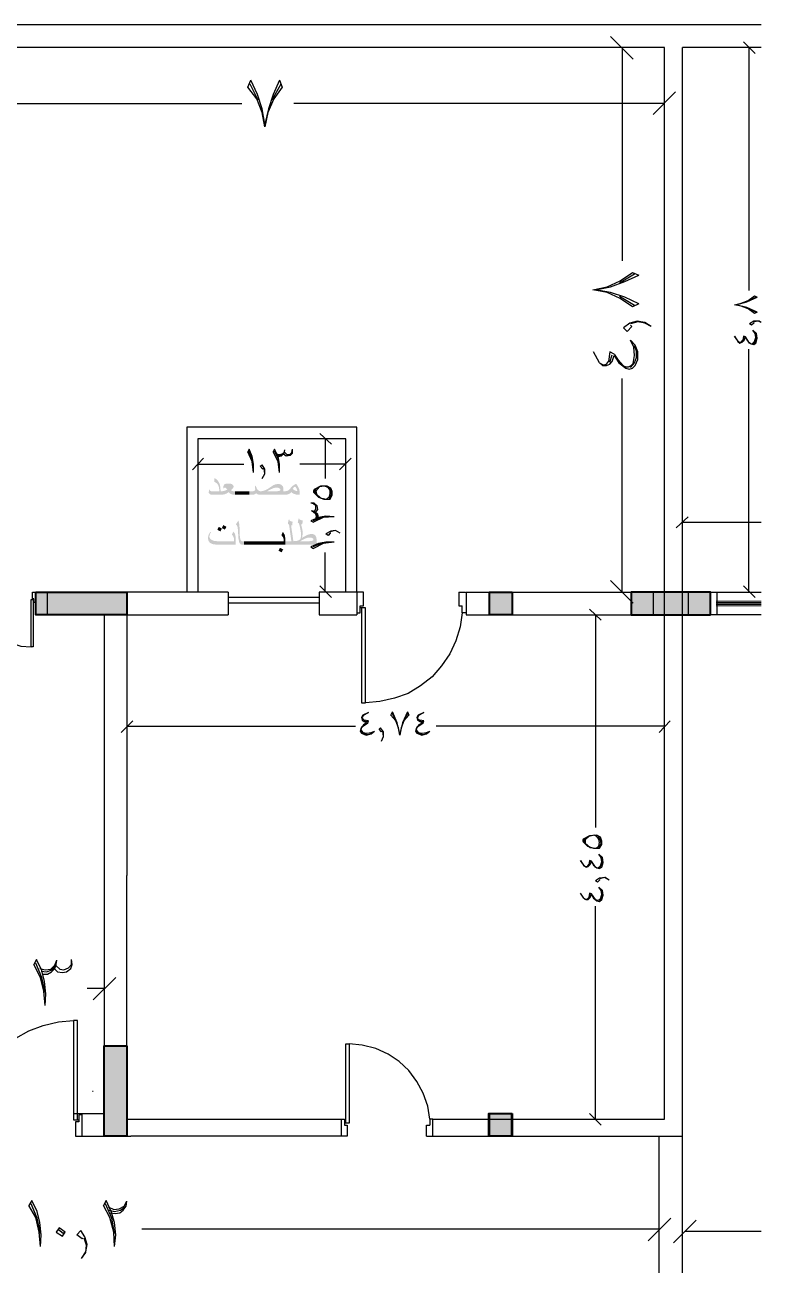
# Model space of a CAD drawing. Header units: metres. Extents: x -24.2 to 51.5, y -28.6 to 30.1.
# Drawn here: x 4.6 to 11.1, y 12.86 to 23.8 of the extents above; entities that cross this region are included whole.
import ezdxf

# ---------------------------------------------------------------- set-up
doc = ezdxf.new("R2010")
doc.units = ezdxf.units.M
for name, color, linetype in [('GF-BLACK', 250, 'Continuous'), ('GF-DIMS', 250, 'Continuous'), ('GF-RED', 1, 'Continuous'), ('GF-SOLID-BLACK', 250, 'Continuous'), ('GF-STEEL', 133, 'Continuous'), ('GF-TEXT-PDF', 200, 'Continuous')]:
    doc.layers.add(name, color=color, linetype=linetype)

msp = doc.modelspace()

# ---------------------------------------------------------------- hatches: boundary and pattern name
at = {"layer": 'GF-SOLID-BLACK', "true_color": 0x000000}
h = msp.add_hatch(color=250, dxfattribs=at)
h.dxf.hatch_style = 1
h.paths.add_polyline_path([(4.701, 18.797), (5.509, 18.797), (5.509, 18.592), (4.701, 18.592)])
h = msp.add_hatch(color=250, dxfattribs=at)
h.dxf.hatch_style = 1
h.paths.add_polyline_path([(8.702, 18.797), (8.907, 18.797), (8.907, 18.592), (8.702, 18.592)])
h = msp.add_hatch(color=250, dxfattribs=at)
h.dxf.hatch_style = 1
h.paths.add_polyline_path([(9.951, 18.797), (10.657, 18.797), (10.657, 18.592), (9.951, 18.592)])
h = msp.add_hatch(color=250, dxfattribs=at)
h.dxf.hatch_style = 1
h.paths.add_polyline_path([(5.304, 14.796), (5.509, 14.796), (5.509, 13.994), (5.304, 13.994)])
h = msp.add_hatch(color=250, dxfattribs=at)
h.dxf.hatch_style = 1
h.paths.add_polyline_path([(8.696, 14.199), (8.901, 14.199), (8.901, 13.994), (8.696, 13.994)])
h = msp.add_hatch(color=250, dxfattribs=at)
h.dxf.hatch_style = 1
h.paths.add_polyline_path([(8.702, 14.199), (8.907, 14.199), (8.907, 13.994), (8.702, 13.994)])
at = {"layer": 'GF-TEXT-PDF', "true_color": 0xbf00ff}
for points in [[(6.33, 19.657), (6.252, 19.657), (6.246, 19.657), (6.24, 19.659), (6.234, 19.663), (6.23, 19.667), (6.227, 19.671), (6.226, 19.676), (6.226, 19.68), (6.227, 19.684), (6.227, 19.688), (6.228, 19.692), (6.229, 19.696), (6.23, 19.7), (6.234, 19.7), (6.235, 19.696), (6.238, 19.692), (6.241, 19.69), (6.244, 19.688), (6.248, 19.687), (6.252, 19.687), (6.319, 19.687), (6.319, 19.697), (6.318, 19.707), (6.317, 19.715), (6.316, 19.723), (6.313, 19.731), (6.311, 19.737), (6.307, 19.745), (6.302, 19.751), (6.296, 19.757), (6.29, 19.762), (6.283, 19.766), (6.275, 19.769), (6.277, 19.803), (6.286, 19.798), (6.293, 19.793), (6.3, 19.787), (6.306, 19.78), (6.311, 19.772), (6.316, 19.764), (6.32, 19.755), (6.323, 19.748), (6.325, 19.739), (6.327, 19.73), (6.328, 19.72), (6.329, 19.71), (6.33, 19.699), (6.33, 19.687)], [(6.471, 19.657), (6.446, 19.657), (6.438, 19.657), (6.43, 19.659), (6.423, 19.662), (6.414, 19.667), (6.408, 19.673), (6.403, 19.68), (6.397, 19.675), (6.39, 19.671), (6.383, 19.667), (6.376, 19.664), (6.368, 19.661), (6.361, 19.659), (6.352, 19.658), (6.344, 19.657), (6.334, 19.657), (6.319, 19.657), (6.319, 19.687), (6.334, 19.687), (6.344, 19.687), (6.353, 19.688), (6.362, 19.69), (6.369, 19.692), (6.376, 19.695), (6.383, 19.698), (6.39, 19.702), (6.382, 19.711), (6.378, 19.715), (6.374, 19.717), (6.37, 19.718), (6.368, 19.718), (6.366, 19.718), (6.364, 19.717), (6.362, 19.716), (6.361, 19.714), (6.359, 19.712), (6.355, 19.712), (6.355, 19.722), (6.356, 19.731), (6.358, 19.738), (6.361, 19.744), (6.365, 19.748), (6.371, 19.751), (6.378, 19.753), (6.387, 19.754), (6.397, 19.755), (6.407, 19.755), (6.415, 19.754), (6.423, 19.752), (6.429, 19.75), (6.438, 19.744), (6.444, 19.737), (6.445, 19.729), (6.445, 19.724), (6.442, 19.718), (6.439, 19.713), (6.435, 19.709), (6.429, 19.703), (6.422, 19.697), (6.424, 19.694), (6.428, 19.692), (6.432, 19.69), (6.437, 19.688), (6.442, 19.687), (6.446, 19.687), (6.471, 19.687)], [(6.514, 19.657), (6.457, 19.657), (6.457, 19.687), (6.514, 19.687)], [(6.557, 19.657), (6.5, 19.657), (6.5, 19.687), (6.557, 19.687)], [(6.585, 19.657), (6.528, 19.657), (6.528, 19.687), (6.585, 19.687)], [(6.342, 19.358), (6.329, 19.333), (6.301, 19.348), (6.314, 19.373)], [(6.382, 19.374), (6.369, 19.349), (6.341, 19.363), (6.354, 19.389)], [(6.544, 19.216), (6.52, 19.216), (6.513, 19.217), (6.506, 19.22), (6.501, 19.226), (6.497, 19.232), (6.494, 19.241), (6.492, 19.251), (6.49, 19.258), (6.489, 19.265), (6.488, 19.273), (6.487, 19.282), (6.487, 19.291), (6.486, 19.299), (6.486, 19.307), (6.485, 19.315), (6.485, 19.323), (6.484, 19.332), (6.484, 19.341), (6.483, 19.35), (6.482, 19.357), (6.482, 19.363), (6.48, 19.37), (6.479, 19.375), (6.477, 19.38), (6.474, 19.386), (6.47, 19.391), (6.466, 19.395), (6.487, 19.429), (6.49, 19.422), (6.491, 19.414), (6.493, 19.406), (6.495, 19.397), (6.496, 19.388), (6.497, 19.379), (6.497, 19.374), (6.498, 19.368), (6.498, 19.361), (6.498, 19.353), (6.499, 19.344), (6.499, 19.333), (6.5, 19.321), (6.5, 19.308), (6.5, 19.293), (6.502, 19.282), (6.503, 19.272), (6.505, 19.264), (6.507, 19.258), (6.509, 19.254), (6.513, 19.25), (6.516, 19.247), (6.52, 19.246), (6.544, 19.246)], [(6.972, 19.216), (6.887, 19.216), (6.887, 19.246), (6.955, 19.246), (6.934, 19.394), (6.925, 19.398), (6.925, 19.406), (6.926, 19.414), (6.927, 19.421), (6.929, 19.428), (6.931, 19.435), (6.934, 19.441), (6.936, 19.439), (6.937, 19.433), (6.941, 19.428), (6.947, 19.424), (6.953, 19.422), (6.959, 19.42), (6.965, 19.417), (6.965, 19.411), (6.964, 19.405), (6.964, 19.399), (6.963, 19.393), (6.962, 19.388), (6.96, 19.384), (6.952, 19.387), (6.972, 19.25)], [(6.464, 19.216), (6.298, 19.216), (6.287, 19.217), (6.277, 19.218), (6.268, 19.219), (6.26, 19.221), (6.252, 19.224), (6.245, 19.228), (6.237, 19.233), (6.231, 19.239), (6.226, 19.247), (6.223, 19.255), (6.221, 19.264), (6.22, 19.274), (6.22, 19.282), (6.222, 19.29), (6.224, 19.298), (6.227, 19.307), (6.23, 19.312), (6.234, 19.319), (6.24, 19.33), (6.245, 19.326), (6.242, 19.321), (6.24, 19.316), (6.238, 19.31), (6.235, 19.302), (6.233, 19.295), (6.232, 19.288), (6.233, 19.28), (6.236, 19.273), (6.24, 19.267), (6.246, 19.261), (6.254, 19.257), (6.261, 19.253), (6.268, 19.251), (6.276, 19.249), (6.284, 19.248), (6.293, 19.247), (6.303, 19.246), (6.45, 19.246), (6.45, 19.251), (6.45, 19.26), (6.449, 19.269), (6.447, 19.276), (6.445, 19.283), (6.442, 19.29), (6.436, 19.297), (6.429, 19.304), (6.443, 19.332), (6.447, 19.326), (6.45, 19.322), (6.452, 19.32), (6.456, 19.313), (6.459, 19.305), (6.461, 19.296), (6.463, 19.286), (6.464, 19.275), (6.464, 19.263)], [(6.9, 19.216), (6.801, 19.216), (6.801, 19.246), (6.888, 19.246), (6.887, 19.256), (6.886, 19.264), (6.885, 19.272), (6.883, 19.278), (6.879, 19.283), (6.874, 19.29), (6.866, 19.299), (6.88, 19.328), (6.887, 19.318), (6.892, 19.31), (6.896, 19.303), (6.897, 19.297), (6.899, 19.289), (6.9, 19.281), (6.9, 19.27), (6.9, 19.259)], [(6.592, 19.216), (6.536, 19.216), (6.536, 19.246), (6.592, 19.246)], [(6.635, 19.216), (6.578, 19.216), (6.578, 19.246), (6.635, 19.246)], [(6.678, 19.216), (6.621, 19.216), (6.621, 19.246), (6.678, 19.246)], [(6.721, 19.216), (6.664, 19.216), (6.664, 19.246), (6.721, 19.246)], [(6.76, 19.216), (6.703, 19.216), (6.703, 19.246), (6.76, 19.246)], [(6.802, 19.216), (6.746, 19.216), (6.746, 19.246), (6.802, 19.246)], [(6.817, 19.216), (6.76, 19.216), (6.76, 19.246), (6.817, 19.246)], [(6.883, 19.174), (6.869, 19.148), (6.841, 19.163), (6.854, 19.188)]]:
    msp.add_hatch(color=200, dxfattribs=at).paths.add_polyline_path(points)
h = msp.add_hatch(color=200, dxfattribs=at)
h.paths.add_polyline_path([(6.885, 19.657), (6.676, 19.657), (6.67, 19.657), (6.664, 19.658), (6.658, 19.66), (6.654, 19.662), (6.649, 19.665), (6.643, 19.668), (6.638, 19.664), (6.634, 19.661), (6.629, 19.659), (6.623, 19.658), (6.615, 19.657), (6.605, 19.657), (6.572, 19.657), (6.572, 19.687), (6.605, 19.687), (6.614, 19.687), (6.621, 19.688), (6.626, 19.69), (6.631, 19.693), (6.635, 19.698), (6.636, 19.706), (6.636, 19.709), (6.635, 19.712), (6.635, 19.716), (6.635, 19.719), (6.634, 19.723), (6.633, 19.727), (6.64, 19.737), (6.643, 19.728), (6.646, 19.72), (6.649, 19.713), (6.653, 19.706), (6.657, 19.701), (6.663, 19.695), (6.669, 19.691), (6.676, 19.688), (6.684, 19.687), (6.691, 19.687), (6.7, 19.689), (6.708, 19.691), (6.718, 19.694), (6.726, 19.697), (6.734, 19.7), (6.741, 19.704), (6.748, 19.708), (6.754, 19.712), (6.766, 19.72), (6.774, 19.726), (6.781, 19.73), (6.785, 19.733), (6.794, 19.739), (6.802, 19.743), (6.81, 19.746), (6.819, 19.748), (6.829, 19.75), (6.839, 19.75), (6.848, 19.75), (6.856, 19.748), (6.863, 19.745), (6.869, 19.742), (6.874, 19.737), (6.879, 19.73), (6.883, 19.721), (6.885, 19.712), (6.885, 19.701)])
h.paths.add_polyline_path([(6.857, 19.701), (6.856, 19.706), (6.852, 19.71), (6.846, 19.714), (6.839, 19.717), (6.831, 19.718), (6.822, 19.719), (6.814, 19.718), (6.807, 19.717), (6.798, 19.715), (6.789, 19.711), (6.78, 19.707), (6.772, 19.703), (6.764, 19.699), (6.756, 19.695), (6.748, 19.691), (6.741, 19.687), (6.821, 19.687), (6.832, 19.687), (6.841, 19.689), (6.848, 19.69), (6.853, 19.693), (6.856, 19.696)])
h = msp.add_hatch(color=200, dxfattribs=at)
h.paths.add_polyline_path([(7.027, 19.657), (7.009, 19.657), (7.001, 19.657), (6.992, 19.659), (6.983, 19.662), (6.974, 19.665), (6.967, 19.669), (6.96, 19.674), (6.953, 19.679), (6.946, 19.671), (6.939, 19.666), (6.932, 19.662), (6.926, 19.66), (6.919, 19.658), (6.911, 19.657), (6.902, 19.657), (6.875, 19.657), (6.875, 19.687), (6.901, 19.687), (6.909, 19.688), (6.916, 19.689), (6.923, 19.692), (6.929, 19.695), (6.935, 19.7), (6.941, 19.706), (6.947, 19.713), (6.952, 19.72), (6.959, 19.727), (6.965, 19.733), (6.973, 19.739), (6.982, 19.745), (6.99, 19.749), (6.998, 19.752), (7.004, 19.743), (7.009, 19.735), (7.014, 19.727), (7.017, 19.719), (7.022, 19.71), (7.025, 19.701), (7.026, 19.694), (7.027, 19.687)])
h.paths.add_polyline_path([(7.007, 19.691), (7.005, 19.698), (7.003, 19.704), (7, 19.711), (6.997, 19.716), (6.994, 19.722), (6.989, 19.728), (6.984, 19.726), (6.979, 19.723), (6.975, 19.72), (6.973, 19.717), (6.97, 19.713), (6.966, 19.708), (6.971, 19.703), (6.977, 19.699), (6.984, 19.695), (6.991, 19.692), (6.999, 19.69), (7.005, 19.689)])
h = msp.add_hatch(color=200, dxfattribs=at)
h.paths.add_polyline_path([(7.177, 19.216), (6.958, 19.216), (6.958, 19.246), (6.984, 19.247), (6.992, 19.247), (6.999, 19.248), (7.007, 19.25), (7.015, 19.253), (7.024, 19.257), (7.033, 19.263), (7.035, 19.268), (7.037, 19.273), (7.038, 19.279), (7.039, 19.285), (7.04, 19.291), (7.04, 19.296), (7.04, 19.304), (7.04, 19.312), (7.039, 19.32), (7.038, 19.328), (7.037, 19.337), (7.035, 19.346), (7.033, 19.355), (7.031, 19.365), (7.029, 19.375), (7.027, 19.384), (7.024, 19.393), (7.022, 19.403), (7.011, 19.409), (7.012, 19.416), (7.013, 19.422), (7.014, 19.429), (7.016, 19.435), (7.018, 19.442), (7.021, 19.448), (7.024, 19.443), (7.028, 19.438), (7.034, 19.435), (7.04, 19.433), (7.047, 19.431), (7.054, 19.43), (7.053, 19.42), (7.053, 19.412), (7.052, 19.407), (7.051, 19.404), (7.05, 19.4), (7.049, 19.395), (7.047, 19.396), (7.045, 19.396), (7.042, 19.397), (7.04, 19.398), (7.042, 19.39), (7.044, 19.381), (7.046, 19.373), (7.048, 19.365), (7.05, 19.356), (7.052, 19.346), (7.053, 19.336), (7.054, 19.328), (7.054, 19.32), (7.054, 19.312), (7.053, 19.302), (7.051, 19.293), (7.051, 19.288), (7.05, 19.283), (7.048, 19.276), (7.06, 19.283), (7.069, 19.288), (7.077, 19.292), (7.083, 19.295), (7.087, 19.298), (7.097, 19.302), (7.107, 19.305), (7.115, 19.308), (7.124, 19.309), (7.131, 19.31), (7.14, 19.309), (7.148, 19.308), (7.155, 19.305), (7.161, 19.301), (7.166, 19.296), (7.171, 19.289), (7.174, 19.281), (7.176, 19.271), (7.177, 19.26)])
h.paths.add_polyline_path([(7.15, 19.26), (7.149, 19.265), (7.146, 19.27), (7.14, 19.273), (7.133, 19.276), (7.125, 19.278), (7.114, 19.278), (7.105, 19.278), (7.096, 19.276), (7.085, 19.273), (7.078, 19.27), (7.071, 19.267), (7.064, 19.264), (7.056, 19.26), (7.049, 19.256), (7.041, 19.251), (7.033, 19.246), (7.109, 19.246), (7.121, 19.247), (7.131, 19.248), (7.139, 19.25), (7.145, 19.252), (7.148, 19.256)])

# ---------------------------------------------------------------- linework, layer by layer
at = {"layer": 'GF-BLACK', "lineweight": 25, "true_color": 0x000000}
for p, q in [((11.097, 23.8), (2.951, 23.8)), ((10.246, 23.601), (3.247, 23.601)), ((10.403, 14), (10.403, 23.601)), ((11.097, 23.601), (10.403, 23.601)), ((6.662, 23.136), (6.59, 23.275)), ((6.861, 23.275), (6.783, 23.136)), ((10.977, 21.362), (11.049, 21.398)), ((11.049, 21.265), (10.977, 21.302)), ((7.531, 20.252), (6.034, 20.252)), ((6.034, 20.252), (6.034, 18.797)), ((7.531, 18.797), (7.531, 20.252)), ((7.434, 20.149), (6.131, 20.149)), ((6.131, 20.149), (6.131, 18.797)), ((7.308, 20.101), (7.205, 20.197)), ((7.253, 20.149), (7.253, 19.799)), ((7.434, 18.797), (7.434, 20.149)), ((7.253, 18.797), (7.253, 19.147)), ((7.205, 18.852), (7.308, 18.749)), ((4.737, 18.797), (5.503, 18.797)), ((4.803, 18.797), (5.503, 18.797)), ((4.803, 18.598), (4.803, 18.797)), ((6.397, 18.797), (5.503, 18.797)), ((6.397, 18.797), (6.397, 18.598)), ((7.199, 18.749), (6.397, 18.749)), ((7.531, 18.797), (7.199, 18.797)), ((7.199, 18.797), (7.199, 18.598)), ((7.531, 18.797), (7.531, 18.598)), ((8.496, 18.797), (11.097, 18.797)), ((8.496, 18.797), (10.198, 18.797)), ((8.496, 18.797), (8.496, 18.598)), ((8.611, 18.797), (10.198, 18.797)), ((10.144, 18.797), (10.198, 18.797)), ((10.144, 18.797), (10.144, 18.598)), ((10.452, 18.797), (10.198, 18.797)), ((10.452, 18.797), (10.452, 18.598)), ((10.705, 18.797), (10.705, 18.598)), ((4.803, 18.598), (5.003, 18.598)), ((5.304, 18.598), (5.304, 14.597)), ((5.497, 18.598), (6.397, 18.598)), ((5.503, 18.598), (5.503, 16.498)), ((5.503, 18.598), (5.503, 16.299)), ((7.199, 18.701), (6.397, 18.701)), ((7.199, 18.598), (7.531, 18.598)), ((8.496, 18.598), (10.198, 18.598)), ((8.496, 18.598), (8.503, 18.598)), ((10.144, 18.598), (10.198, 18.598)), ((10.403, 18.598), (10.198, 18.598)), ((10.452, 18.598), (10.403, 18.598)), ((11.097, 18.598), (10.651, 18.598)), ((5.503, 14.796), (5.503, 16.299)), ((5.208, 15.201), (5.407, 15.4)), ((5.304, 15.303), (5.153, 15.303)), ((5.202, 14.398), (5.208, 14.398)), ((5.033, 14.199), (5.202, 14.199)), ((5.033, 14.199), (5.304, 14.199)), ((5.111, 14), (5.111, 14.199)), ((5.503, 14.151), (7.398, 14.151)), ((7.398, 14), (7.398, 14.151)), ((8.201, 14.151), (10.246, 14.151)), ((8.201, 14), (8.201, 14.151)), ((5.051, 14), (5.54, 14)), ((7.398, 14), (5.54, 14)), ((8.201, 14), (10.403, 14))]:
    msp.add_line(p, q, dxfattribs=at)
for points in [[(10.246, 14.151), (10.246, 16.474), (10.246, 23.601)], [(7.344, 19.34), (7.302, 19.334), (7.259, 19.31)], [(7.296, 19.322), (7.296, 19.316), (7.278, 19.298), (7.259, 19.31)], [(7.386, 19.316), (7.344, 19.34), (7.296, 19.328)], [(7.332, 19.238), (7.259, 19.238), (7.193, 19.226), (7.127, 19.196), (7.151, 19.183)], [(7.271, 19.238), (7.205, 19.22), (7.145, 19.196)], [(7.332, 19.238), (7.235, 19.226), (7.151, 19.183)], [(4.785, 15.152), (4.791, 15.255), (4.779, 15.364), (4.755, 15.46), (4.707, 15.557), (4.683, 15.515)], [(4.737, 15.478), (4.785, 15.466), (4.834, 15.472), (4.87, 15.509), (4.888, 15.551)], [(4.761, 15.43), (4.803, 15.43), (4.84, 15.448), (4.87, 15.478), (4.882, 15.515), (4.888, 15.551)], [(4.864, 15.478), (4.894, 15.448), (4.936, 15.442), (4.972, 15.448), (5.009, 15.478), (5.021, 15.515), (5.015, 15.557)], [(4.882, 15.502), (4.912, 15.472), (4.948, 15.466), (4.99, 15.484), (5.015, 15.515), (5.015, 15.557)], [(4.785, 15.152), (4.773, 15.279), (4.743, 15.4), (4.683, 15.515)], [(4.785, 15.267), (4.755, 15.4), (4.701, 15.527)], [(4.749, 15.454), (4.797, 15.448), (4.846, 15.466), (4.876, 15.502)]]:
    msp.add_lwpolyline(points, dxfattribs=at)
at = {"layer": 'GF-DIMS', "lineweight": 25, "true_color": 0x000000}
for p, q in [((9.969, 23.498), (9.77, 23.697)), ((11.043, 23.546), (10.94, 23.649)), ((9.872, 23.601), (9.872, 21.718)), ((10.989, 23.601), (10.989, 21.458)), ((10.144, 23.009), (10.343, 23.208)), ((3.247, 23.106), (6.517, 23.106)), ((10.246, 23.106), (6.976, 23.106)), ((9.848, 21.525), (9.981, 21.603)), ((9.981, 21.326), (9.848, 21.404)), ((10.892, 21.012), (10.862, 21.054)), ((10.934, 21.012), (10.946, 21.048)), ((9.673, 20.819), (9.619, 20.915)), ((9.764, 20.825), (9.782, 20.891)), ((10.989, 18.797), (10.989, 20.939)), ((9.872, 18.797), (9.872, 20.68)), ((6.179, 19.98), (6.083, 19.877)), ((6.131, 19.926), (6.535, 19.926)), ((7.434, 19.926), (7.03, 19.926)), ((7.38, 19.877), (7.483, 19.98)), ((10.452, 19.461), (10.349, 19.365)), ((10.403, 19.413), (11.097, 19.413)), ((9.77, 18.9), (9.969, 18.701)), ((10.94, 18.852), (11.043, 18.749)), ((9.685, 18.55), (9.583, 18.646)), ((9.637, 18.598), (9.637, 16.721)), ((7.591, 17.711), (7.634, 17.735)), ((7.881, 17.657), (7.845, 17.723)), ((7.978, 17.723), (7.941, 17.657)), ((8.08, 17.711), (8.122, 17.735)), ((5.558, 17.663), (5.455, 17.56)), ((5.503, 17.615), (7.519, 17.615)), ((7.591, 17.663), (7.628, 17.657)), ((8.08, 17.663), (8.116, 17.657)), ((10.246, 17.615), (8.231, 17.615)), ((10.198, 17.56), (10.295, 17.663)), ((9.534, 16.39), (9.504, 16.432)), ((9.577, 16.39), (9.589, 16.426)), ((9.534, 16.1), (9.504, 16.142)), ((9.577, 16.1), (9.589, 16.136)), ((9.637, 14.151), (9.637, 16.027)), ((9.583, 14.199), (9.685, 14.096)), ((10.198, 0.501), (10.198, 14)), ((10.403, 0.501), (10.403, 14)), ((10.102, 13.077), (10.301, 13.276)), ((10.524, 13.258), (10.325, 13.059)), ((10.198, 13.179), (5.636, 13.179)), ((10.428, 13.161), (11.097, 13.161))]:
    msp.add_line(p, q, dxfattribs=at)
for points in [[(6.849, 23.311), (6.873, 23.251), (6.801, 23.148), (6.746, 23.027), (6.722, 22.901), (6.698, 23.027), (6.65, 23.148), (6.571, 23.251), (6.596, 23.311)], [(6.722, 22.925), (6.698, 23.058), (6.656, 23.184), (6.596, 23.311)], [(6.849, 23.311), (6.795, 23.184), (6.753, 23.058), (6.722, 22.925)], [(10.017, 21.338), (9.963, 21.314), (9.854, 21.386), (9.74, 21.44), (9.613, 21.464), (9.74, 21.489), (9.854, 21.543), (9.963, 21.615), (10.017, 21.591)], [(9.637, 21.464), (9.77, 21.489), (9.896, 21.537), (10.017, 21.591)], [(10.017, 21.338), (9.896, 21.398), (9.77, 21.44), (9.637, 21.464)], [(11.061, 21.265), (11.037, 21.253), (10.983, 21.296), (10.922, 21.32), (10.862, 21.332), (10.922, 21.344), (10.983, 21.368), (11.037, 21.41), (11.061, 21.398)], [(10.874, 21.332), (10.971, 21.356), (11.061, 21.398)], [(11.061, 21.265), (10.971, 21.308), (10.874, 21.332)], [(10.126, 21.139), (10.071, 21.175), (10.005, 21.187), (9.939, 21.169), (9.884, 21.127)], [(9.945, 21.151), (9.957, 21.139), (9.915, 21.096), (9.884, 21.127)], [(10.126, 21.139), (10.071, 21.169), (10.011, 21.181), (9.945, 21.163)], [(11.097, 21.175), (11.079, 21.187), (11.031, 21.187), (10.995, 21.163)], [(11.031, 21.175), (11.031, 21.169), (11.013, 21.151), (10.995, 21.163)], [(11.097, 21.175), (11.073, 21.187), (11.031, 21.181)], [(9.673, 20.819), (9.697, 20.795), (9.734, 20.795), (9.764, 20.807), (9.782, 20.831), (9.8, 20.885), (9.842, 20.819), (9.903, 20.771), (9.933, 20.764), (9.963, 20.771), (9.987, 20.795), (10.011, 20.849), (10.011, 20.915), (9.987, 20.976), (9.945, 21.018)], [(9.969, 20.813), (9.981, 20.885), (9.975, 20.958), (9.945, 21.018)], [(10.862, 21.054), (10.892, 21.006), (10.91, 20.994), (10.928, 21), (10.946, 21.018), (10.959, 21.042), (10.977, 21.012), (11.007, 20.988), (11.031, 20.982), (11.049, 20.994), (11.061, 21.036), (11.055, 21.078), (11.025, 21.108)], [(10.892, 21.012), (10.904, 21), (10.922, 21), (10.934, 21.018)], [(10.995, 20.994), (10.959, 21.048), (10.94, 21.054), (10.934, 21.018)], [(10.995, 20.994), (11.019, 20.988), (11.037, 21.006)], [(11.037, 21.006), (11.049, 21.042), (11.043, 21.078), (11.025, 21.108)], [(11.031, 20.988), (11.049, 21.018), (11.055, 21.054), (11.043, 21.084)], [(9.8, 20.897), (9.764, 20.915), (9.752, 20.831)], [(9.8, 20.897), (9.836, 20.843), (9.878, 20.795)], [(9.945, 20.777), (9.981, 20.819), (9.999, 20.867), (9.999, 20.921), (9.981, 20.97)], [(9.673, 20.819), (9.703, 20.801), (9.734, 20.807), (9.752, 20.831)], [(9.878, 20.795), (9.903, 20.783), (9.927, 20.783), (9.951, 20.795), (9.969, 20.813)], [(6.62, 19.853), (6.62, 19.926), (6.608, 19.992), (6.584, 20.058), (6.571, 20.034)], [(6.62, 19.853), (6.608, 19.95), (6.571, 20.034)], [(6.62, 19.914), (6.608, 19.98), (6.578, 20.04)], [(6.849, 19.853), (6.849, 19.926), (6.837, 19.992), (6.807, 20.058), (6.795, 20.034)], [(6.849, 19.853), (6.837, 19.95), (6.795, 20.034)], [(6.849, 19.914), (6.837, 19.98), (6.807, 20.04)], [(6.825, 20.016), (6.849, 20.01), (6.873, 20.016), (6.891, 20.028), (6.897, 20.052)], [(6.831, 20.004), (6.867, 20.004), (6.891, 20.028)], [(6.837, 19.992), (6.867, 19.998), (6.891, 20.022), (6.897, 20.052)], [(6.885, 20.016), (6.909, 19.998), (6.946, 20.004), (6.964, 20.022), (6.964, 20.058)], [(6.897, 20.028), (6.915, 20.01), (6.94, 20.01), (6.958, 20.028), (6.964, 20.058)], [(6.704, 19.89), (6.704, 19.883), (6.68, 19.908), (6.698, 19.92)], [(6.722, 19.841), (6.722, 19.883), (6.698, 19.92)], [(6.698, 19.799), (6.722, 19.841), (6.716, 19.89)], [(7.169, 19.702), (7.157, 19.684), (7.169, 19.666)], [(7.29, 19.624), (7.308, 19.66), (7.308, 19.69), (7.284, 19.721)], [(7.169, 19.503), (7.187, 19.527), (7.181, 19.558), (7.157, 19.582), (7.127, 19.582)], [(7.157, 19.509), (7.169, 19.527), (7.169, 19.558), (7.151, 19.576), (7.127, 19.582)], [(7.193, 19.455), (7.187, 19.485), (7.163, 19.509), (7.133, 19.515)], [(7.169, 19.443), (7.175, 19.467), (7.169, 19.485), (7.151, 19.503), (7.133, 19.515)], [(7.181, 19.449), (7.181, 19.479), (7.157, 19.509)], [(7.332, 19.461), (7.259, 19.467), (7.193, 19.455), (7.127, 19.425), (7.151, 19.413)], [(7.271, 19.461), (7.205, 19.449), (7.145, 19.425)], [(7.332, 19.461), (7.235, 19.455), (7.151, 19.413)], [(7.634, 17.735), (7.585, 17.711), (7.573, 17.693), (7.579, 17.669), (7.597, 17.657), (7.621, 17.645), (7.591, 17.627), (7.567, 17.596), (7.561, 17.572), (7.573, 17.554), (7.615, 17.536), (7.658, 17.548), (7.688, 17.572)], [(7.978, 17.741), (7.99, 17.711), (7.947, 17.663), (7.923, 17.602), (7.911, 17.536), (7.899, 17.602), (7.875, 17.663), (7.833, 17.711), (7.845, 17.741)], [(7.911, 17.548), (7.887, 17.645), (7.845, 17.741)], [(7.978, 17.741), (7.935, 17.645), (7.911, 17.548)], [(8.122, 17.735), (8.074, 17.711), (8.062, 17.693), (8.068, 17.669), (8.086, 17.657), (8.11, 17.645), (8.08, 17.627), (8.056, 17.596), (8.05, 17.572), (8.062, 17.554), (8.104, 17.536), (8.146, 17.548), (8.177, 17.572)], [(7.573, 17.608), (7.628, 17.645), (7.634, 17.663), (7.597, 17.669)], [(7.591, 17.711), (7.579, 17.693), (7.585, 17.681), (7.597, 17.669)], [(8.062, 17.608), (8.116, 17.645), (8.122, 17.663), (8.086, 17.669)], [(8.08, 17.711), (8.068, 17.693), (8.068, 17.681), (8.086, 17.669)], [(7.573, 17.608), (7.567, 17.584), (7.585, 17.56)], [(7.567, 17.572), (7.597, 17.548), (7.634, 17.542), (7.664, 17.554)], [(7.585, 17.56), (7.621, 17.554), (7.658, 17.56), (7.688, 17.572)], [(7.754, 17.572), (7.748, 17.566), (7.73, 17.59), (7.742, 17.602)], [(7.766, 17.524), (7.766, 17.566), (7.742, 17.602)], [(7.748, 17.482), (7.766, 17.524), (7.76, 17.572)], [(8.062, 17.608), (8.056, 17.584), (8.074, 17.56)], [(8.056, 17.572), (8.086, 17.548), (8.122, 17.542), (8.153, 17.554)], [(8.074, 17.56), (8.11, 17.554), (8.146, 17.56), (8.177, 17.572)], [(9.546, 16.625), (9.534, 16.607), (9.54, 16.583)], [(9.667, 16.546), (9.685, 16.577), (9.679, 16.613), (9.661, 16.643)], [(9.504, 16.432), (9.534, 16.383), (9.553, 16.371), (9.571, 16.377), (9.589, 16.396), (9.601, 16.42), (9.619, 16.39), (9.649, 16.365), (9.673, 16.359), (9.691, 16.371), (9.703, 16.414), (9.697, 16.456), (9.667, 16.486)], [(9.637, 16.371), (9.601, 16.426), (9.583, 16.432), (9.577, 16.396)], [(9.679, 16.383), (9.691, 16.42), (9.685, 16.456), (9.667, 16.486)], [(9.673, 16.365), (9.691, 16.396), (9.697, 16.432), (9.685, 16.462)], [(9.534, 16.39), (9.546, 16.377), (9.565, 16.377), (9.577, 16.396)], [(9.637, 16.371), (9.661, 16.365), (9.679, 16.383)], [(9.534, 16.1), (9.553, 16.088), (9.571, 16.088), (9.589, 16.106), (9.601, 16.13), (9.619, 16.1), (9.649, 16.076), (9.673, 16.07), (9.691, 16.088), (9.703, 16.124), (9.697, 16.166), (9.667, 16.196)], [(9.758, 16.257), (9.721, 16.281), (9.673, 16.275), (9.637, 16.251)], [(9.673, 16.263), (9.673, 16.257), (9.655, 16.239), (9.637, 16.251)], [(9.679, 16.094), (9.691, 16.13), (9.685, 16.166), (9.667, 16.196)], [(9.758, 16.257), (9.715, 16.281), (9.673, 16.269)], [(9.534, 16.1), (9.546, 16.088), (9.565, 16.094), (9.577, 16.106)], [(9.637, 16.088), (9.601, 16.136), (9.583, 16.142), (9.577, 16.106)], [(9.637, 16.088), (9.661, 16.082), (9.679, 16.094)], [(9.673, 16.076), (9.691, 16.106), (9.697, 16.142), (9.685, 16.172)], [(4.743, 13.028), (4.749, 13.131), (4.737, 13.24), (4.713, 13.336), (4.665, 13.433), (4.64, 13.39)], [(4.743, 13.028), (4.731, 13.155), (4.701, 13.282), (4.64, 13.39)], [(4.743, 13.143), (4.713, 13.276), (4.659, 13.402)], [(5.395, 13.028), (5.407, 13.131), (5.395, 13.24), (5.365, 13.336), (5.322, 13.433), (5.298, 13.39)], [(5.395, 13.028), (5.389, 13.155), (5.353, 13.282), (5.298, 13.39)], [(5.395, 13.143), (5.371, 13.276), (5.316, 13.402)], [(5.34, 13.378), (5.389, 13.354), (5.437, 13.36), (5.479, 13.384), (5.503, 13.427)], [(5.347, 13.348), (5.395, 13.336), (5.449, 13.348), (5.485, 13.378)], [(5.359, 13.324), (5.401, 13.318), (5.443, 13.324), (5.473, 13.348), (5.497, 13.384), (5.503, 13.427)], [(4.96, 13.155), (4.906, 13.191), (4.882, 13.155), (4.936, 13.119), (4.96, 13.155), (4.942, 13.143), (4.9, 13.173), (4.882, 13.155)], [(5.117, 13.101), (5.111, 13.095), (5.063, 13.131), (5.099, 13.167)], [(5.105, 12.92), (5.141, 12.98), (5.153, 13.046), (5.135, 13.113), (5.099, 13.167)], [(5.105, 12.92), (5.141, 12.974), (5.147, 13.04), (5.129, 13.101)]]:
    msp.add_lwpolyline(points, dxfattribs=at)
for points in [[(7.157, 19.702), (7.151, 19.69), (7.151, 19.678), (7.193, 19.636), (7.241, 19.618), (7.296, 19.618), (7.314, 19.654), (7.314, 19.684), (7.302, 19.715), (7.271, 19.733), (7.211, 19.733)], [(7.169, 19.69), (7.175, 19.66), (7.211, 19.63), (7.265, 19.618), (7.29, 19.642), (7.296, 19.666), (7.296, 19.696), (7.278, 19.721), (7.247, 19.733), (7.199, 19.727)], [(9.528, 16.619), (9.522, 16.607), (9.528, 16.595), (9.565, 16.558), (9.619, 16.54), (9.673, 16.54), (9.691, 16.571), (9.691, 16.601), (9.679, 16.637), (9.649, 16.655), (9.583, 16.649)], [(9.546, 16.613), (9.546, 16.583), (9.589, 16.546), (9.643, 16.54), (9.667, 16.558), (9.673, 16.589), (9.667, 16.619), (9.649, 16.643), (9.625, 16.655), (9.577, 16.643)]]:
    msp.add_lwpolyline(points, close=True, dxfattribs=at)
at = {"layer": 'GF-RED', "lineweight": 25, "true_color": 0xff0000}
for p, q in [((4.659, 18.731), (4.683, 18.731)), ((4.671, 18.737), (4.671, 18.797)), ((4.671, 18.797), (4.701, 18.797)), ((7.591, 18.797), (7.531, 18.797)), ((7.591, 18.677), (7.591, 18.797)), ((8.43, 18.797), (8.49, 18.797)), ((7.609, 18.658), (7.561, 18.658)), ((5.033, 14.145), (5.081, 14.145)), ((5.051, 14.127), (5.051, 14)), ((7.465, 14.115), (7.422, 14.115)), ((5.051, 14), (5.111, 14)), ((7.446, 14), (7.398, 14)), ((7.446, 14.096), (7.446, 14)), ((8.146, 14), (8.201, 14))]:
    msp.add_line(p, q, dxfattribs=at)
for points in [[(4.236, 18.707), (4.248, 18.616), (4.284, 18.532), (4.339, 18.459), (4.405, 18.399), (4.484, 18.351), (4.568, 18.321), (4.659, 18.315), (4.659, 18.731)], [(4.677, 18.731), (4.677, 18.315), (4.659, 18.315)], [(4.701, 18.707), (4.683, 18.707), (4.683, 18.737), (4.671, 18.737)], [(8.43, 18.797), (8.43, 18.677), (8.46, 18.677)], [(7.531, 18.616), (7.561, 18.616), (7.561, 18.677), (7.591, 18.677)], [(7.573, 18.658), (7.573, 17.82), (7.609, 17.82)], [(8.46, 18.616), (8.442, 18.49), (8.406, 18.369), (8.352, 18.254), (8.279, 18.146), (8.195, 18.049), (8.092, 17.971), (7.984, 17.904), (7.863, 17.862), (7.736, 17.832), (7.609, 17.82), (7.609, 18.658)], [(8.49, 18.616), (8.46, 18.616), (8.46, 18.677)], [(4.146, 14.187), (4.164, 14.32), (4.2, 14.446), (4.26, 14.567), (4.333, 14.676), (4.423, 14.778), (4.526, 14.863), (4.64, 14.929), (4.767, 14.977), (4.9, 15.008), (5.033, 15.02), (5.033, 14.145)], [(5.069, 14.145), (5.069, 15.02), (5.033, 15.02)], [(7.434, 14.115), (7.434, 14.815), (7.465, 14.815)], [(8.177, 14.151), (8.159, 14.265), (8.116, 14.38), (8.062, 14.483), (7.99, 14.579), (7.905, 14.658), (7.809, 14.724), (7.7, 14.772), (7.579, 14.802), (7.465, 14.815), (7.465, 14.115)], [(5.111, 14.187), (5.081, 14.187), (5.081, 14.127), (5.051, 14.127)], [(7.398, 14.151), (7.422, 14.151), (7.422, 14.096), (7.446, 14.096)], [(8.201, 14.151), (8.177, 14.151), (8.177, 14.096)], [(8.146, 14), (8.146, 14.096), (8.177, 14.096)]]:
    msp.add_lwpolyline(points, dxfattribs=at)
at = {"layer": 'GF-RED', "lineweight": 40, "true_color": 0xff0000}
for points in [[(4.701, 18.797), (5.503, 18.797), (5.503, 18.598), (4.701, 18.598)], [(8.901, 18.797), (8.901, 18.598), (8.702, 18.598), (8.702, 18.797)], [(10.651, 18.598), (10.651, 18.797), (9.951, 18.797), (9.951, 18.598)], [(5.503, 14.796), (5.503, 14), (5.304, 14), (5.304, 14.796)], [(8.895, 14.199), (8.895, 14), (8.696, 14), (8.696, 14.199)], [(8.901, 14.199), (8.901, 14), (8.702, 14), (8.702, 14.199)]]:
    msp.add_lwpolyline(points, close=True, dxfattribs=at)
at = {"layer": 'GF-STEEL', "lineweight": 13, "true_color": 0x5ca1b8}
for p, q in [((10.699, 18.719), (11.097, 18.719)), ((10.699, 18.707), (11.097, 18.707)), ((10.699, 18.701), (11.097, 18.701)), ((10.699, 18.689), (11.097, 18.689)), ((10.699, 18.677), (11.097, 18.677))]:
    msp.add_line(p, q, dxfattribs=at)

doc.saveas('drawing.dxf')
